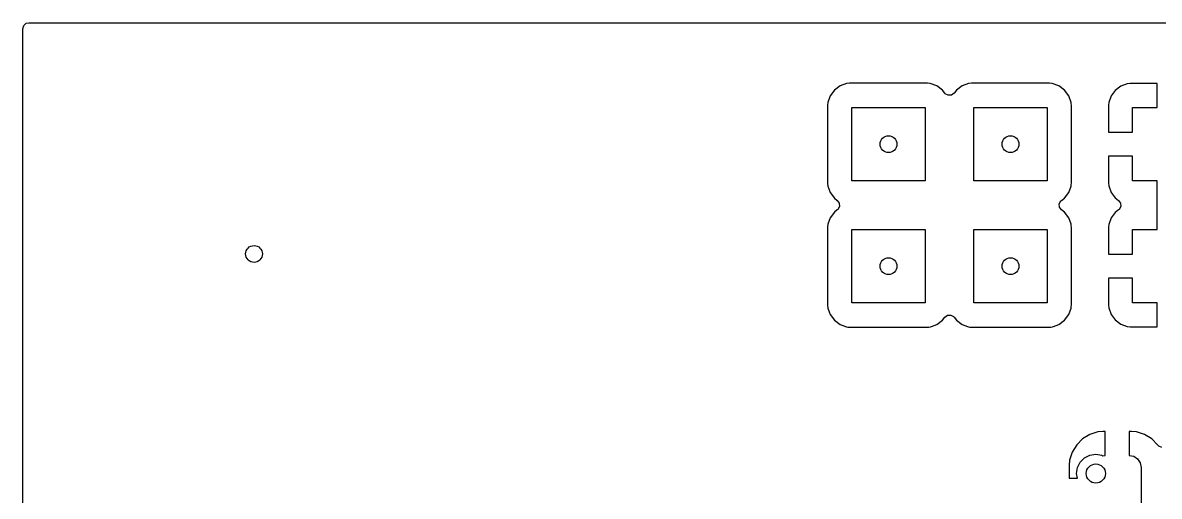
# Model space of a CAD drawing. Extents: x -2.18 to 1.8, y 0.44 to 2.81.
# Drawn here: x -2.18 to -1.248, y 2.426 to 2.815 of the extents above; entities that cross this region are included whole.
import ezdxf

# ---------------------------------------------------------------- set-up
doc = ezdxf.new("R2010")
doc.units = 0
doc.header["$MEASUREMENT"] = 0
doc.layers.add('BLACK', color=7, linetype='CONTINUOUS')

msp = doc.modelspace()

# ---------------------------------------------------------------- linework, layer by layer
at = {"layer": 'BLACK', "linetype": 'CONTINUOUS'}
for p, q in [((-2.17881, 2.81234), (-2.17673, 2.81415)), ((-2.17673, 2.81415), (-2.1747, 2.81459)), ((-2.1747, 2.81459), (0.99983, 2.81459)), ((-2.17959, 2.8097), (-2.17881, 2.81234)), ((-2.17959, 2.74692), (-2.17959, 2.8097)), ((-1.5143, 2.7593), (-1.51775, 2.75469)), ((-1.50969, 2.76275), (-1.5143, 2.7593)), ((-1.5043, 2.76476), (-1.50969, 2.76275)), ((-1.50192, 2.76502), (-1.5043, 2.76476)), ((-1.5043, 2.76476), (-1.5043, 2.76476)), ((-1.50191, 2.76502), (-1.50192, 2.76502)), ((-1.43809, 2.76502), (-1.50191, 2.76502)), ((-1.43808, 2.76502), (-1.43809, 2.76502)), ((-1.4357, 2.76476), (-1.43808, 2.76502)), ((-1.43031, 2.76275), (-1.4357, 2.76476)), ((-1.4257, 2.7593), (-1.43031, 2.76275)), ((-1.42391, 2.75691), (-1.4257, 2.7593)), ((-1.4257, 2.7593), (-1.4257, 2.7593)), ((-1.4257, 2.7593), (-1.4257, 2.7593)), ((-1.4143, 2.7593), (-1.41609, 2.75691)), ((-1.40969, 2.76275), (-1.4143, 2.7593)), ((-1.4043, 2.76476), (-1.40969, 2.76275)), ((-1.40192, 2.76502), (-1.4043, 2.76476)), ((-1.4043, 2.76476), (-1.4043, 2.76476)), ((-1.40191, 2.76502), (-1.40192, 2.76502)), ((-1.33809, 2.76502), (-1.40191, 2.76502)), ((-1.33808, 2.76502), (-1.33809, 2.76502)), ((-1.3357, 2.76476), (-1.33808, 2.76502)), ((-1.33031, 2.76275), (-1.3357, 2.76476)), ((-1.3257, 2.7593), (-1.33031, 2.76275)), ((-1.32225, 2.75469), (-1.3257, 2.7593)), ((-1.28406, 2.75906), (-1.28745, 2.75453)), ((-1.27953, 2.76245), (-1.28406, 2.75906)), ((-1.28406, 2.75906), (-1.28406, 2.75906)), ((-1.27423, 2.76443), (-1.27953, 2.76245)), ((-1.27953, 2.76245), (-1.27953, 2.76245)), ((-1.27188, 2.76469), (-1.27423, 2.76443)), ((-1.27423, 2.76443), (-1.27423, 2.76443)), ((-1.24984, 2.76469), (-1.27188, 2.76469)), ((-1.24984, 2.745), (-1.24984, 2.76469)), ((-1.51976, 2.7493), (-1.52002, 2.74692)), ((-1.51775, 2.75469), (-1.51976, 2.7493)), ((-1.51976, 2.7493), (-1.51976, 2.7493)), ((-1.42345, 2.75638), (-1.42391, 2.75691)), ((-1.42104, 2.75507), (-1.42345, 2.75638)), ((-1.41829, 2.75526), (-1.42104, 2.75507)), ((-1.41609, 2.75691), (-1.41829, 2.75526)), ((-1.32024, 2.7493), (-1.32225, 2.75469)), ((-1.32011, 2.74814), (-1.32024, 2.7493)), ((-1.28943, 2.74923), (-1.28969, 2.74688)), ((-1.28745, 2.75453), (-1.28943, 2.74923)), ((-1.28943, 2.74923), (-1.28943, 2.74923)), ((-1.28745, 2.75453), (-1.28745, 2.75453)), ((-2.17959, 2.45197), (-2.17959, 2.74692)), ((-1.52002, 2.74692), (-1.52002, 2.68308)), ((-1.5, 2.685), (-1.5, 2.745)), ((-1.5, 2.745), (-1.44, 2.745)), ((-1.44, 2.745), (-1.44, 2.685)), ((-1.4, 2.685), (-1.4, 2.745)), ((-1.4, 2.745), (-1.34, 2.745)), ((-1.34, 2.745), (-1.34, 2.685)), ((-1.31998, 2.74692), (-1.32011, 2.74814)), ((-1.31998, 2.74691), (-1.31998, 2.74692)), ((-1.31998, 2.74688), (-1.31998, 2.74691)), ((-1.31998, 2.68309), (-1.31998, 2.74688)), ((-1.28969, 2.74688), (-1.28969, 2.72484)), ((-1.27, 2.72484), (-1.27, 2.745)), ((-1.27, 2.745), (-1.24984, 2.745)), ((-1.28969, 2.72484), (-1.27, 2.72484)), ((-1.28969, 2.70516), (-1.28969, 2.68312)), ((-1.27, 2.70516), (-1.28969, 2.70516)), ((-1.27, 2.685), (-1.27, 2.70516)), ((-1.52002, 2.68308), (-1.51976, 2.6807)), ((-1.44, 2.685), (-1.5, 2.685)), ((-1.34, 2.685), (-1.4, 2.685)), ((-1.32009, 2.68202), (-1.31998, 2.68308)), ((-1.31998, 2.68308), (-1.31998, 2.68309)), ((-1.28969, 2.68312), (-1.28943, 2.68077)), ((-1.24984, 2.685), (-1.27, 2.685)), ((-1.24984, 2.645), (-1.24984, 2.685)), ((-1.51976, 2.6807), (-1.51976, 2.6807)), ((-1.51976, 2.6807), (-1.51806, 2.67614)), ((-1.51806, 2.67614), (-1.51775, 2.67531)), ((-1.51775, 2.67531), (-1.5143, 2.6707)), ((-1.3257, 2.6707), (-1.32225, 2.67531)), ((-1.32225, 2.67531), (-1.32024, 2.6807)), ((-1.32024, 2.6807), (-1.32009, 2.68202)), ((-1.28943, 2.68077), (-1.28943, 2.68077)), ((-1.28943, 2.68077), (-1.28745, 2.67547)), ((-1.28745, 2.67547), (-1.28745, 2.67547)), ((-1.28745, 2.67547), (-1.28406, 2.67094)), ((-1.5143, 2.6707), (-1.5143, 2.6707)), ((-1.5143, 2.6707), (-1.5143, 2.6707)), ((-1.5143, 2.6707), (-1.51191, 2.66891)), ((-1.51191, 2.66891), (-1.51026, 2.66671)), ((-1.51026, 2.66671), (-1.51007, 2.66396)), ((-1.32993, 2.66604), (-1.32862, 2.66845)), ((-1.32974, 2.66329), (-1.32993, 2.66604)), ((-1.32862, 2.66845), (-1.32809, 2.66891)), ((-1.32809, 2.66891), (-1.3257, 2.6707)), ((-1.28406, 2.67094), (-1.28135, 2.66891)), ((-1.28135, 2.66891), (-1.2797, 2.66671)), ((-1.2797, 2.66671), (-1.27951, 2.66396)), ((-1.5143, 2.6593), (-1.51775, 2.65469)), ((-1.51191, 2.66109), (-1.5143, 2.6593)), ((-1.51138, 2.66155), (-1.51191, 2.66109)), ((-1.51007, 2.66396), (-1.51138, 2.66155)), ((-1.32809, 2.66109), (-1.32974, 2.66329)), ((-1.3257, 2.6593), (-1.32809, 2.66109)), ((-1.32225, 2.65469), (-1.3257, 2.6593)), ((-1.28406, 2.65906), (-1.28745, 2.65453)), ((-1.28135, 2.66109), (-1.28406, 2.65906)), ((-1.28083, 2.66155), (-1.28135, 2.66109)), ((-1.27951, 2.66396), (-1.28083, 2.66155)), ((-1.51976, 2.6493), (-1.52002, 2.64692)), ((-1.52002, 2.64692), (-1.52002, 2.58308)), ((-1.51775, 2.65469), (-1.51976, 2.6493)), ((-1.51976, 2.6493), (-1.51976, 2.6493)), ((-1.32024, 2.6493), (-1.32225, 2.65469)), ((-1.32011, 2.64814), (-1.32024, 2.6493)), ((-1.31998, 2.64692), (-1.32011, 2.64814)), ((-1.31998, 2.64691), (-1.31998, 2.64692)), ((-1.31998, 2.58309), (-1.31998, 2.64691)), ((-1.28943, 2.64923), (-1.28969, 2.64688)), ((-1.28969, 2.64688), (-1.28969, 2.62484)), ((-1.28745, 2.65453), (-1.28943, 2.64923)), ((-1.28943, 2.64923), (-1.28943, 2.64923)), ((-1.28745, 2.65453), (-1.28745, 2.65453)), ((-1.5, 2.585), (-1.5, 2.645)), ((-1.5, 2.645), (-1.44, 2.645)), ((-1.44, 2.645), (-1.44, 2.585)), ((-1.4, 2.585), (-1.4, 2.645)), ((-1.4, 2.645), (-1.34, 2.645)), ((-1.34, 2.645), (-1.34, 2.585)), ((-1.27, 2.62484), (-1.27, 2.645)), ((-1.27, 2.645), (-1.24984, 2.645)), ((-1.28969, 2.62484), (-1.27, 2.62484)), ((-1.28969, 2.60516), (-1.28969, 2.58312)), ((-1.27, 2.60516), (-1.28969, 2.60516)), ((-1.27, 2.585), (-1.27, 2.60516)), ((-1.52002, 2.58308), (-1.51976, 2.5807)), ((-1.51976, 2.5807), (-1.51976, 2.5807)), ((-1.51976, 2.5807), (-1.51858, 2.57752)), ((-1.44, 2.585), (-1.5, 2.585)), ((-1.34, 2.585), (-1.4, 2.585)), ((-1.32225, 2.57531), (-1.32024, 2.5807)), ((-1.32024, 2.5807), (-1.32009, 2.58202)), ((-1.32009, 2.58202), (-1.31998, 2.58308)), ((-1.31998, 2.58308), (-1.31998, 2.58309)), ((-1.28969, 2.58312), (-1.28943, 2.58077)), ((-1.28943, 2.58077), (-1.28943, 2.58077)), ((-1.28943, 2.58077), (-1.28745, 2.57547)), ((-1.24984, 2.585), (-1.27, 2.585)), ((-1.24984, 2.56531), (-1.24984, 2.585)), ((-1.51858, 2.57752), (-1.51775, 2.57531)), ((-1.51775, 2.57531), (-1.5143, 2.5707)), ((-1.4257, 2.5707), (-1.42391, 2.57309)), ((-1.42391, 2.57309), (-1.42171, 2.57474)), ((-1.42171, 2.57474), (-1.41896, 2.57493)), ((-1.41896, 2.57493), (-1.41655, 2.57362)), ((-1.41655, 2.57362), (-1.41609, 2.57309)), ((-1.41609, 2.57309), (-1.4143, 2.5707)), ((-1.3257, 2.5707), (-1.32225, 2.57531)), ((-1.28745, 2.57547), (-1.28745, 2.57547)), ((-1.28745, 2.57547), (-1.28406, 2.57094)), ((-1.5143, 2.5707), (-1.50969, 2.56725)), ((-1.50969, 2.56725), (-1.50519, 2.56557)), ((-1.50519, 2.56557), (-1.50451, 2.56531)), ((-1.50451, 2.56531), (-1.5043, 2.56524)), ((-1.5043, 2.56524), (-1.50323, 2.56512)), ((-1.50323, 2.56512), (-1.50192, 2.56498)), ((-1.50192, 2.56498), (-1.50191, 2.56498)), ((-1.50191, 2.56498), (-1.43809, 2.56498)), ((-1.43809, 2.56498), (-1.43808, 2.56498)), ((-1.43808, 2.56498), (-1.43702, 2.56509)), ((-1.43702, 2.56509), (-1.4357, 2.56524)), ((-1.4357, 2.56524), (-1.43549, 2.56531)), ((-1.43549, 2.56531), (-1.43482, 2.56557)), ((-1.43482, 2.56557), (-1.43031, 2.56725)), ((-1.43031, 2.56725), (-1.4257, 2.5707)), ((-1.4143, 2.5707), (-1.40969, 2.56725)), ((-1.40969, 2.56725), (-1.40519, 2.56557)), ((-1.40519, 2.56557), (-1.40451, 2.56531)), ((-1.40451, 2.56531), (-1.4043, 2.56524)), ((-1.4043, 2.56524), (-1.40323, 2.56512)), ((-1.40323, 2.56512), (-1.40192, 2.56498)), ((-1.40192, 2.56498), (-1.40191, 2.56498)), ((-1.40191, 2.56498), (-1.33809, 2.56498)), ((-1.33809, 2.56498), (-1.33808, 2.56498)), ((-1.33808, 2.56498), (-1.33702, 2.56509)), ((-1.33702, 2.56509), (-1.3357, 2.56524)), ((-1.3357, 2.56524), (-1.33549, 2.56531)), ((-1.33549, 2.56531), (-1.33482, 2.56557)), ((-1.33482, 2.56557), (-1.33031, 2.56725)), ((-1.33031, 2.56725), (-1.3257, 2.5707)), ((-1.28406, 2.57094), (-1.28406, 2.57094)), ((-1.28406, 2.57094), (-1.27953, 2.56755)), ((-1.27953, 2.56755), (-1.27953, 2.56755)), ((-1.27953, 2.56755), (-1.27423, 2.56557)), ((-1.27423, 2.56557), (-1.27423, 2.56557)), ((-1.27423, 2.56557), (-1.27188, 2.56531)), ((-1.27188, 2.56531), (-1.27188, 2.56531)), ((-1.27188, 2.56531), (-1.24984, 2.56531)), ((-1.29837, 2.47911), (-1.30493, 2.47694)), ((-1.29433, 2.47953), (-1.29837, 2.47911)), ((-1.29236, 2.47953), (-1.29433, 2.47953)), ((-1.29433, 2.47953), (-1.29433, 2.47953)), ((-1.29236, 2.45984), (-1.29236, 2.47953)), ((-1.29236, 2.47953), (-1.29236, 2.47953)), ((-1.27071, 2.47953), (-1.27268, 2.47953)), ((-1.27268, 2.47953), (-1.27268, 2.45984)), ((-1.26667, 2.47911), (-1.27071, 2.47953)), ((-1.26011, 2.47694), (-1.26667, 2.47911)), ((-1.26667, 2.47911), (-1.26667, 2.47911)), ((-1.3108, 2.47332), (-1.31568, 2.46844)), ((-1.30493, 2.47694), (-1.3108, 2.47332)), ((-1.30493, 2.47694), (-1.30493, 2.47694)), ((-1.25424, 2.47332), (-1.26011, 2.47694)), ((-1.26011, 2.47694), (-1.26011, 2.47694)), ((-1.24936, 2.46844), (-1.25424, 2.47332)), ((-1.31931, 2.46256), (-1.32148, 2.45601)), ((-1.31568, 2.46844), (-1.31931, 2.46256)), ((-1.31931, 2.46256), (-1.31931, 2.46256)), ((-1.30926, 2.45774), (-1.30487, 2.45998)), ((-1.30487, 2.45998), (-1.3, 2.46075)), ((-1.3, 2.46075), (-1.29513, 2.45998)), ((-1.29513, 2.45998), (-1.29417, 2.45948)), ((-1.29417, 2.45948), (-1.29236, 2.45984)), ((-1.27268, 2.45984), (-1.26891, 2.45909)), ((-1.24918, 2.46822), (-1.24936, 2.46844)), ((-1.24914, 2.46824), (-1.24918, 2.46822)), ((-1.24844, 2.46744), (-1.24914, 2.46824)), ((-1.24592, 2.46634), (-1.24844, 2.46744)), ((-2.17959, 2.305), (-2.17959, 2.45197)), ((-1.32148, 2.45601), (-1.32189, 2.45197)), ((-1.32189, 2.45197), (-1.32189, 2.44114)), ((-1.32148, 2.45601), (-1.32148, 2.45601)), ((-1.31498, 2.44987), (-1.31274, 2.45426)), ((-1.31274, 2.45426), (-1.30926, 2.45774)), ((-1.26891, 2.45909), (-1.26572, 2.45696)), ((-1.26572, 2.45696), (-1.26358, 2.45377)), ((-1.26358, 2.45377), (-1.26283, 2.45)), ((-1.32189, 2.44114), (-1.31514, 2.44114)), ((-1.31575, 2.445), (-1.31498, 2.44987)), ((-1.31514, 2.44114), (-1.31575, 2.445)), ((-1.26283, 2.45), (-1.26283, 2.4126))]:
    msp.add_line(p, q, dxfattribs=at)
at = {"layer": 'BLACK'}
for centre, radius in [((-1.47, 2.715), 0.00689), ((-1.37, 2.715), 0.00689), ((-1.99, 2.625), 0.00689), ((-1.47, 2.615), 0.00689), ((-1.37, 2.615), 0.00689), ((-1.3, 2.445), 0.00787)]:
    msp.add_circle(centre, radius, dxfattribs=at)

doc.saveas('drawing.dxf')
